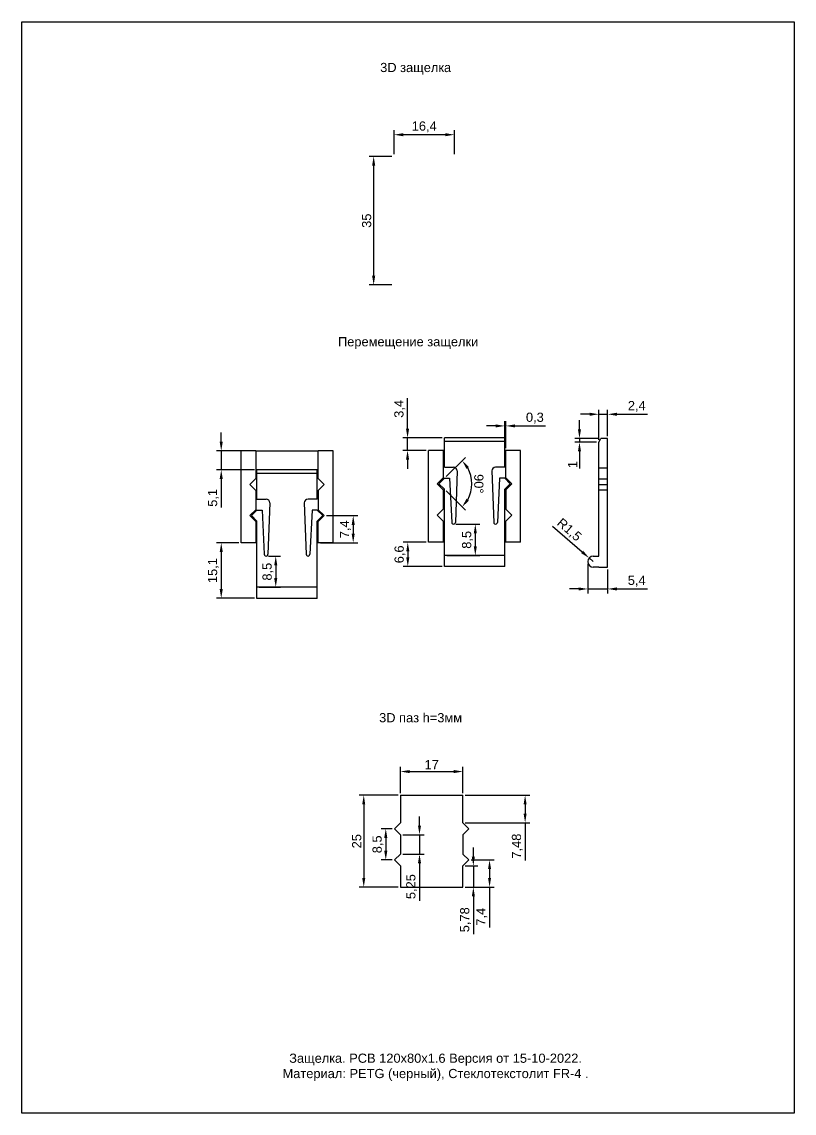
# Model space of a CAD drawing. Header units: millimetres. Extents: x 0 to 1250, y 0 to 297.
# Drawn here: x 520 to 730, y 0 to 297 of the extents above; entities that cross this region are included whole.
import ezdxf

# ---------------------------------------------------------------- set-up
doc = ezdxf.new("R2010")
doc.units = ezdxf.units.MM
doc.styles.get("Standard").update_dxf_attribs({"font": 'arial.ttf'})
doc.dimstyles.new('ISO-25', dxfattribs={"dimtxt": 2.5, "dimasz": 2.5, "dimexe": 1.25, "dimexo": 0.625, "dimtad": 1, "dimtxsty": 'Standard', "dimcen": 2.5, "dimadec": 0, "dimazin": 0, "dimtfac": 1, "dimtmove": 0, "dimatfit": 3, "dimfxl": 1, "dimarcsym": 0})

# ---------------------------------------------------------------- blocks, each defined once
blk = doc.blocks.new('*D92')
at = {"color": 0, "lineweight": -2, "transparency": 16777216}
for p, q in [((624.88, 186.28), (624.88, 194.57)), ((634.27, 183.78), (623.63, 183.78)), ((624.88, 180.38), (624.88, 183.78)), ((629.97, 180.38), (623.63, 180.38)), ((624.88, 177.88), (624.88, 175.38))]:
    blk.add_line(p, q, dxfattribs=at)
at = {"color": 0, "transparency": 16777216}
for points in [[(624.46, 186.28), (625.3, 186.28), (624.88, 183.78)], [(624.46, 177.88), (625.3, 177.88), (624.88, 180.38)]]:
    blk.add_solid(points, dxfattribs=at)
at = {"layer": 'Defpoints', "color": 0, "transparency": 16777216}
for p in [(624.88, 183.78), (634.9, 183.78), (630.6, 180.38)]:
    blk.add_point(p, dxfattribs=at)
at = {"color": 0, "transparency": 16777216, "insert": (622.75, 191.67), "char_height": 2.5, "attachment_point": 5, "rotation": 90}
blk.add_mtext('3,4', dxfattribs=at)
blk = doc.blocks.new('*D93')
at = {"color": 0, "lineweight": -2, "transparency": 16777216}
for p, q in [((629.97, 155.38), (623.69, 155.38)), ((624.94, 152.88), (624.94, 151.28)), ((634.27, 148.78), (623.69, 148.78))]:
    blk.add_line(p, q, dxfattribs=at)
at = {"color": 0, "transparency": 16777216}
for points in [[(624.53, 152.88), (625.36, 152.88), (624.94, 155.38)], [(624.53, 151.28), (625.36, 151.28), (624.94, 148.78)]]:
    blk.add_solid(points, dxfattribs=at)
at = {"layer": 'Defpoints', "color": 0, "transparency": 16777216}
for p in [(630.6, 155.38), (624.94, 148.78), (634.9, 148.78)]:
    blk.add_point(p, dxfattribs=at)
at = {"color": 0, "transparency": 16777216, "insert": (622.82, 152.08), "char_height": 2.5, "attachment_point": 5, "rotation": 90}
blk.add_mtext('6,6', dxfattribs=at)
blk = doc.blocks.new('*D94')
at = {"color": 0, "lineweight": -2, "transparency": 16777216}
for p, q in [((651.3, 181), (651.3, 188.28)), ((651.6, 181), (651.6, 188.28)), ((648.8, 187.03), (646.3, 187.03)), ((651.3, 187.03), (651.6, 187.03)), ((654.1, 187.03), (662.4, 187.03))]:
    blk.add_line(p, q, dxfattribs=at)
at = {"color": 0, "transparency": 16777216}
for points in [[(648.8, 187.45), (648.8, 186.61), (651.3, 187.03)], [(654.1, 187.45), (654.1, 186.61), (651.6, 187.03)]]:
    blk.add_solid(points, dxfattribs=at)
at = {"layer": 'Defpoints', "color": 0, "transparency": 16777216}
for p in [(651.6, 187.03), (651.3, 180.38), (651.6, 180.38)]:
    blk.add_point(p, dxfattribs=at)
at = {"color": 0, "transparency": 16777216, "insert": (659.5, 189.16), "char_height": 2.5, "attachment_point": 5}
blk.add_mtext('0,3', dxfattribs=at)
blk = doc.blocks.new('*D95')
at = {"color": 0, "lineweight": -2, "transparency": 16777216}
for p, q in [((635.34, 173.22), (640.6, 178.48)), ((635.34, 169.34), (640.6, 164.07))]:
    blk.add_line(p, q, dxfattribs=at)
blk.add_arc((633.4, 171.28), 8.94, 331.0741, 28.9309, dxfattribs=at)
at = {"color": 0, "transparency": 16777216}
for points in [[(640.89, 175.35), (641.56, 175.85), (639.72, 177.6)], [(641.56, 166.7), (640.89, 167.2), (639.72, 164.96)]]:
    blk.add_solid(points, dxfattribs=at)
at = {"layer": 'Defpoints', "color": 0, "transparency": 16777216}
for p in [(634.9, 172.78), (633.4, 171.28), (633.4, 171.28), (634.9, 169.78), (642.03, 168.96)]:
    blk.add_point(p, dxfattribs=at)
at = {"color": 0, "transparency": 16777216, "insert": (644.24, 171.28), "char_height": 2.5, "attachment_point": 5, "rotation": 270.0025}
blk.add_mtext('90°', dxfattribs=at)
blk = doc.blocks.new('*D96')
at = {"color": 0, "lineweight": -2, "transparency": 16777216}
for p, q in [((674.39, 190.2), (671.89, 190.2)), ((676.89, 183.23), (676.89, 191.45)), ((676.89, 190.2), (679.29, 190.2)), ((679.29, 184.23), (679.29, 191.45)), ((681.79, 190.2), (690.12, 190.2))]:
    blk.add_line(p, q, dxfattribs=at)
at = {"color": 0, "transparency": 16777216}
for points in [[(674.39, 190.62), (674.39, 189.78), (676.89, 190.2)], [(681.79, 190.62), (681.79, 189.78), (679.29, 190.2)]]:
    blk.add_solid(points, dxfattribs=at)
at = {"layer": 'Defpoints', "color": 0, "transparency": 16777216}
for p in [(679.29, 190.2), (676.89, 182.61), (679.29, 183.61)]:
    blk.add_point(p, dxfattribs=at)
at = {"color": 0, "transparency": 16777216, "insert": (687.21, 192.33), "char_height": 2.5, "attachment_point": 5}
blk.add_mtext('2,4', dxfattribs=at)
blk = doc.blocks.new('*D97')
at = {"color": 0, "lineweight": -2, "transparency": 16777216}
for p, q in [((673.89, 149.48), (673.89, 141.41)), ((679.29, 147.98), (679.29, 141.41)), ((671.39, 142.66), (668.89, 142.66)), ((673.89, 142.66), (679.29, 142.66)), ((681.79, 142.66), (690.08, 142.66))]:
    blk.add_line(p, q, dxfattribs=at)
at = {"color": 0, "transparency": 16777216}
for points in [[(671.39, 143.08), (671.39, 142.24), (673.89, 142.66)], [(681.79, 143.08), (681.79, 142.24), (679.29, 142.66)]]:
    blk.add_solid(points, dxfattribs=at)
at = {"layer": 'Defpoints', "color": 0, "transparency": 16777216}
for p in [(673.89, 150.11), (679.29, 148.61), (679.29, 142.66)]:
    blk.add_point(p, dxfattribs=at)
at = {"color": 0, "transparency": 16777216, "insert": (687.19, 144.78), "char_height": 2.5, "attachment_point": 5}
blk.add_mtext('5,4', dxfattribs=at)
blk = doc.blocks.new('*D98')
at = {"color": 0, "lineweight": -2, "transparency": 16777216}
for p, q in [((664.25, 159.72), (672.36, 152.72)), ((675.39, 150.11), (674.25, 151.09))]:
    blk.add_line(p, q, dxfattribs=at)
at = {"color": 0, "transparency": 16777216}
blk.add_solid([(672.63, 153.04), (672.09, 152.4), (674.25, 151.09)], dxfattribs=at)
at = {"layer": 'Defpoints', "color": 0, "transparency": 16777216}
for p in [(674.25, 151.09), (675.39, 150.11)]:
    blk.add_point(p, dxfattribs=at)
at = {"color": 0, "transparency": 16777216, "insert": (668.75, 158.65), "char_height": 2.5, "attachment_point": 5, "rotation": 319.2242}
blk.add_mtext('R1,5', dxfattribs=at)
blk = doc.blocks.new('*D99')
at = {"color": 0, "lineweight": -2, "transparency": 16777216}
for p, q in [((671.63, 186.11), (671.63, 188.61)), ((676.77, 183.61), (670.38, 183.61)), ((676.27, 182.61), (670.38, 182.61)), ((671.63, 183.61), (671.63, 182.61)), ((671.63, 180.11), (671.63, 175.44))]:
    blk.add_line(p, q, dxfattribs=at)
at = {"color": 0, "transparency": 16777216}
for points in [[(671.21, 186.11), (672.04, 186.11), (671.63, 183.61)], [(671.21, 180.11), (672.04, 180.11), (671.63, 182.61)]]:
    blk.add_solid(points, dxfattribs=at)
at = {"layer": 'Defpoints', "color": 0, "transparency": 16777216}
for p in [(671.63, 182.61), (676.89, 182.61), (677.39, 183.61)]:
    blk.add_point(p, dxfattribs=at)
at = {"color": 0, "transparency": 16777216, "insert": (669.75, 176.52), "char_height": 2.5, "attachment_point": 5, "rotation": 90}
blk.add_mtext('1', dxfattribs=at)
blk = doc.blocks.new('*D78')
at = {"color": 0, "lineweight": -2, "transparency": 16777216}
for p, q in [((574.22, 182.71), (574.22, 185.21)), ((582.98, 180.21), (572.97, 180.21)), ((574.22, 180.21), (574.22, 175.11)), ((583.28, 175.11), (572.97, 175.11)), ((574.22, 172.61), (574.22, 164.79))]:
    blk.add_line(p, q, dxfattribs=at)
at = {"color": 0, "transparency": 16777216}
for points in [[(573.8, 182.71), (574.63, 182.71), (574.22, 180.21)], [(573.8, 172.61), (574.63, 172.61), (574.22, 175.11)]]:
    blk.add_solid(points, dxfattribs=at)
at = {"layer": 'Defpoints', "color": 0, "transparency": 16777216}
for p in [(583.61, 180.21), (574.22, 175.11), (583.91, 175.11)]:
    blk.add_point(p, dxfattribs=at)
at = {"color": 0, "transparency": 16777216, "insert": (572.09, 167.45), "char_height": 2.5, "attachment_point": 5, "rotation": 90}
blk.add_mtext('5,1', dxfattribs=at)
blk = doc.blocks.new('*D79')
at = {"color": 0, "lineweight": -2, "transparency": 16777216}
for p, q in [((578.98, 155.21), (572.97, 155.21)), ((574.22, 152.71), (574.22, 142.61)), ((583.28, 140.11), (572.97, 140.11))]:
    blk.add_line(p, q, dxfattribs=at)
at = {"color": 0, "transparency": 16777216}
for points in [[(573.8, 152.71), (574.63, 152.71), (574.22, 155.21)], [(573.8, 142.61), (574.63, 142.61), (574.22, 140.11)]]:
    blk.add_solid(points, dxfattribs=at)
at = {"layer": 'Defpoints', "color": 0, "transparency": 16777216}
for p in [(579.61, 155.21), (574.22, 140.11), (583.91, 140.11)]:
    blk.add_point(p, dxfattribs=at)
at = {"color": 0, "transparency": 16777216, "insert": (572.09, 147.66), "char_height": 2.5, "attachment_point": 5, "rotation": 90}
blk.add_mtext('15,1', dxfattribs=at)
blk = doc.blocks.new('*D80')
at = {"color": 0, "lineweight": -2, "transparency": 16777216}
for p, q in [((602.86, 162.61), (611.35, 162.61)), ((610.1, 160.11), (610.1, 157.71)), ((601.23, 155.21), (611.35, 155.21))]:
    blk.add_line(p, q, dxfattribs=at)
at = {"color": 0, "transparency": 16777216}
for points in [[(609.69, 160.11), (610.52, 160.11), (610.1, 162.61)], [(609.69, 157.71), (610.52, 157.71), (610.1, 155.21)]]:
    blk.add_solid(points, dxfattribs=at)
at = {"layer": 'Defpoints', "color": 0, "transparency": 16777216}
for p in [(602.23, 162.61), (600.61, 155.21), (610.1, 155.21)]:
    blk.add_point(p, dxfattribs=at)
at = {"color": 0, "transparency": 16777216, "insert": (607.98, 158.91), "char_height": 2.5, "attachment_point": 5, "rotation": 90}
blk.add_mtext('7,4', dxfattribs=at)
blk = doc.blocks.new('*D81')
at = {"color": 0, "lineweight": -2, "transparency": 16777216}
for p, q in [((622.94, 87.13), (622.94, 94.22)), ((625.44, 92.97), (637.44, 92.97)), ((639.94, 87.13), (639.94, 94.22))]:
    blk.add_line(p, q, dxfattribs=at)
at = {"color": 0, "transparency": 16777216}
for points in [[(625.44, 93.38), (625.44, 92.55), (622.94, 92.97)], [(637.44, 93.38), (637.44, 92.55), (639.94, 92.97)]]:
    blk.add_solid(points, dxfattribs=at)
at = {"layer": 'Defpoints', "color": 0, "transparency": 16777216}
for p in [(639.94, 92.97), (622.94, 86.51), (639.94, 86.51)]:
    blk.add_point(p, dxfattribs=at)
at = {"color": 0, "transparency": 16777216, "insert": (631.44, 94.85), "char_height": 2.5, "attachment_point": 5}
blk.add_mtext('17', dxfattribs=at)
blk = doc.blocks.new('*D82')
at = {"color": 0, "lineweight": -2, "transparency": 16777216}
for p, q in [((620.69, 77.41), (617.71, 77.41)), ((618.96, 74.91), (618.96, 71.41)), ((620.69, 68.91), (617.71, 68.91))]:
    blk.add_line(p, q, dxfattribs=at)
at = {"color": 0, "transparency": 16777216}
for points in [[(618.54, 74.91), (619.38, 74.91), (618.96, 77.41)], [(618.54, 71.41), (619.38, 71.41), (618.96, 68.91)]]:
    blk.add_solid(points, dxfattribs=at)
at = {"layer": 'Defpoints', "color": 0, "transparency": 16777216}
for p in [(621.31, 77.41), (618.96, 68.91), (621.31, 68.91)]:
    blk.add_point(p, dxfattribs=at)
at = {"color": 0, "transparency": 16777216, "insert": (616.83, 73.16), "char_height": 2.5, "attachment_point": 5, "rotation": 90}
blk.add_mtext('8,5', dxfattribs=at)
blk = doc.blocks.new('*D83')
at = {"color": 0, "lineweight": -2, "transparency": 16777216}
for p, q in [((628.13, 78.28), (628.13, 80.78)), ((623.56, 75.78), (629.38, 75.78)), ((628.13, 75.78), (628.13, 70.53)), ((623.56, 70.53), (629.38, 70.53)), ((628.13, 68.03), (628.13, 57.77))]:
    blk.add_line(p, q, dxfattribs=at)
at = {"color": 0, "transparency": 16777216}
for points in [[(627.71, 78.28), (628.54, 78.28), (628.13, 75.78)], [(627.71, 68.03), (628.54, 68.03), (628.13, 70.53)]]:
    blk.add_solid(points, dxfattribs=at)
at = {"layer": 'Defpoints', "color": 0, "transparency": 16777216}
for p in [(622.94, 75.78), (622.94, 70.53), (628.13, 70.53)]:
    blk.add_point(p, dxfattribs=at)
at = {"color": 0, "transparency": 16777216, "insert": (626, 61.65), "char_height": 2.5, "attachment_point": 5, "rotation": 90}
blk.add_mtext('5,25', dxfattribs=at)
blk = doc.blocks.new('*D84')
at = {"color": 0, "lineweight": -2, "transparency": 16777216}
for p, q in [((642.77, 69.78), (642.77, 72.28)), ((640.56, 67.28), (644.02, 67.28)), ((642.77, 67.28), (642.77, 61.51)), ((640.56, 61.51), (644.02, 61.51)), ((642.77, 59.01), (642.77, 48.76))]:
    blk.add_line(p, q, dxfattribs=at)
at = {"color": 0, "transparency": 16777216}
for points in [[(642.35, 69.78), (643.19, 69.78), (642.77, 67.28)], [(642.35, 59.01), (643.19, 59.01), (642.77, 61.51)]]:
    blk.add_solid(points, dxfattribs=at)
at = {"layer": 'Defpoints', "color": 0, "transparency": 16777216}
for p in [(639.94, 67.28), (639.94, 61.51), (642.77, 61.51)]:
    blk.add_point(p, dxfattribs=at)
at = {"color": 0, "transparency": 16777216, "insert": (640.64, 52.63), "char_height": 2.5, "attachment_point": 5, "rotation": 90}
blk.add_mtext('5,78', dxfattribs=at)
blk = doc.blocks.new('*D85')
at = {"color": 0, "lineweight": -2, "transparency": 16777216}
for p, q in [((642.18, 68.91), (648.43, 68.91)), ((647.18, 66.41), (647.18, 64.01)), ((640.56, 61.51), (648.43, 61.51)), ((647.18, 61.51), (647.18, 50.57))]:
    blk.add_line(p, q, dxfattribs=at)
at = {"color": 0, "transparency": 16777216}
for points in [[(646.76, 66.41), (647.59, 66.41), (647.18, 68.91)], [(646.76, 64.01), (647.59, 64.01), (647.18, 61.51)]]:
    blk.add_solid(points, dxfattribs=at)
at = {"layer": 'Defpoints', "color": 0, "transparency": 16777216}
for p in [(641.56, 68.91), (639.94, 61.51), (647.18, 61.51)]:
    blk.add_point(p, dxfattribs=at)
at = {"color": 0, "transparency": 16777216, "insert": (645.05, 53.45), "char_height": 2.5, "attachment_point": 5, "rotation": 90}
blk.add_mtext('7,4', dxfattribs=at)
blk = doc.blocks.new('*D86')
at = {"color": 0, "lineweight": -2, "transparency": 16777216}
for p, q in [((640.56, 86.51), (658.1, 86.51)), ((656.85, 84.01), (656.85, 81.53)), ((640.56, 79.03), (658.1, 79.03)), ((656.85, 79.03), (656.85, 68.8))]:
    blk.add_line(p, q, dxfattribs=at)
at = {"color": 0, "transparency": 16777216}
for points in [[(656.43, 84.01), (657.26, 84.01), (656.85, 86.51)], [(656.43, 81.53), (657.26, 81.53), (656.85, 79.03)]]:
    blk.add_solid(points, dxfattribs=at)
at = {"layer": 'Defpoints', "color": 0, "transparency": 16777216}
for p in [(639.94, 86.51), (639.94, 79.03), (656.85, 79.03)]:
    blk.add_point(p, dxfattribs=at)
at = {"color": 0, "transparency": 16777216, "insert": (654.72, 72.67), "char_height": 2.5, "attachment_point": 5, "rotation": 90}
blk.add_mtext('7,48', dxfattribs=at)
blk = doc.blocks.new('*D87')
at = {"color": 0, "lineweight": -2, "transparency": 16777216}
for p, q in [((622.31, 86.51), (611.72, 86.51)), ((612.97, 84.01), (612.97, 64.01)), ((622.31, 61.51), (611.72, 61.51))]:
    blk.add_line(p, q, dxfattribs=at)
at = {"color": 0, "transparency": 16777216}
for points in [[(612.55, 84.01), (613.38, 84.01), (612.97, 86.51)], [(612.55, 64.01), (613.38, 64.01), (612.97, 61.51)]]:
    blk.add_solid(points, dxfattribs=at)
at = {"layer": 'Defpoints', "color": 0, "transparency": 16777216}
for p in [(622.94, 86.51), (612.97, 61.51), (622.94, 61.51)]:
    blk.add_point(p, dxfattribs=at)
at = {"color": 0, "transparency": 16777216, "insert": (611.06, 74.01), "char_height": 2.5, "attachment_point": 5, "rotation": 90}
blk.add_mtext('25', dxfattribs=at)
blk = doc.blocks.new('*D88')
at = {"color": 0, "lineweight": -2, "transparency": 16777216}
for p, q in [((587.03, 151.61), (590.29, 151.61)), ((589.04, 149.11), (589.04, 145.61)), ((584.53, 143.11), (590.29, 143.11))]:
    blk.add_line(p, q, dxfattribs=at)
at = {"color": 0, "transparency": 16777216}
for points in [[(588.62, 149.11), (589.45, 149.11), (589.04, 151.61)], [(588.62, 145.61), (589.45, 145.61), (589.04, 143.11)]]:
    blk.add_solid(points, dxfattribs=at)
at = {"layer": 'Defpoints', "color": 0, "transparency": 16777216}
for p in [(586.41, 151.61), (583.91, 143.11), (589.04, 143.11)]:
    blk.add_point(p, dxfattribs=at)
at = {"color": 0, "transparency": 16777216, "insert": (586.91, 147.36), "char_height": 2.5, "attachment_point": 5, "rotation": 90}
blk.add_mtext('8,5', dxfattribs=at)
blk = doc.blocks.new('*D89')
at = {"color": 0, "lineweight": -2, "transparency": 16777216}
for p, q in [((638.02, 160.28), (644.55, 160.28)), ((643.3, 157.78), (643.3, 154.28)), ((635.52, 151.78), (644.55, 151.78))]:
    blk.add_line(p, q, dxfattribs=at)
at = {"color": 0, "transparency": 16777216}
for points in [[(642.88, 157.78), (643.72, 157.78), (643.3, 160.28)], [(642.88, 154.28), (643.72, 154.28), (643.3, 151.78)]]:
    blk.add_solid(points, dxfattribs=at)
at = {"layer": 'Defpoints', "color": 0, "transparency": 16777216}
for p in [(637.4, 160.28), (634.9, 151.78), (643.3, 151.78)]:
    blk.add_point(p, dxfattribs=at)
at = {"color": 0, "transparency": 16777216, "insert": (641.17, 156.03), "char_height": 2.5, "attachment_point": 5, "rotation": 90}
blk.add_mtext('8,5', dxfattribs=at)
blk = doc.blocks.new('*D90')
at = {"color": 0, "lineweight": -2, "transparency": 16777216}
for p, q in [((621.21, 261), (621.21, 267.53)), ((637.61, 261), (637.61, 267.53)), ((635.11, 266.28), (623.71, 266.28))]:
    blk.add_line(p, q, dxfattribs=at)
at = {"color": 0, "transparency": 16777216}
for points in [[(623.71, 266.7), (623.71, 265.86), (621.21, 266.28)], [(635.11, 266.7), (635.11, 265.86), (637.61, 266.28)]]:
    blk.add_solid(points, dxfattribs=at)
at = {"layer": 'Defpoints', "color": 0, "transparency": 16777216}
for p in [(621.21, 266.28), (621.21, 260.38), (637.61, 260.38)]:
    blk.add_point(p, dxfattribs=at)
at = {"color": 0, "transparency": 16777216, "insert": (629.41, 268.41), "char_height": 2.5, "attachment_point": 5}
blk.add_mtext('16,4', dxfattribs=at)
blk = doc.blocks.new('*D91')
at = {"color": 0, "lineweight": -2, "transparency": 16777216}
for p, q in [((620.59, 260.38), (614.41, 260.38)), ((615.66, 257.88), (615.66, 227.88)), ((620.59, 225.38), (614.41, 225.38))]:
    blk.add_line(p, q, dxfattribs=at)
at = {"color": 0, "transparency": 16777216}
for points in [[(615.24, 257.88), (616.08, 257.88), (615.66, 260.38)], [(615.24, 227.88), (616.08, 227.88), (615.66, 225.38)]]:
    blk.add_solid(points, dxfattribs=at)
at = {"layer": 'Defpoints', "color": 0, "transparency": 16777216}
for p in [(621.21, 260.38), (615.66, 225.38), (621.21, 225.38)]:
    blk.add_point(p, dxfattribs=at)
at = {"color": 0, "transparency": 16777216, "insert": (613.76, 242.88), "char_height": 2.5, "attachment_point": 5, "rotation": 90}
blk.add_mtext('35', dxfattribs=at)

msp = doc.modelspace()

# ---------------------------------------------------------------- linework, layer by layer
for p, q in [((634.897, 175.778), (634.897, 183.778)), ((651.297, 183.778), (634.897, 183.778)), ((651.297, 182.778), (634.897, 182.778)), ((651.297, 175.778), (651.297, 183.778)), ((676.89, 182.607), (677.39, 183.607)), ((676.89, 151.607), (676.89, 182.607)), ((679.29, 183.607), (677.39, 183.607)), ((679.29, 148.607), (679.29, 183.607)), ((579.61, 155.207), (579.61, 180.207)), ((583.61, 180.207), (579.61, 180.207)), ((583.61, 180.207), (583.61, 172.732)), ((583.61, 180.207), (600.61, 180.207)), ((604.61, 180.207), (600.61, 180.207)), ((600.61, 172.732), (600.61, 180.207)), ((630.597, 155.378), (630.597, 180.378)), ((634.597, 180.378), (630.597, 180.378)), ((634.597, 180.378), (634.597, 172.902)), ((634.897, 180.378), (634.597, 180.378)), ((651.597, 180.378), (651.297, 180.378)), ((655.597, 180.378), (651.597, 180.378)), ((651.597, 172.902), (651.597, 180.378)), ((634.897, 175.778), (637.397, 175.778)), ((651.297, 175.778), (648.797, 175.778)), ((676.89, 175.607), (679.29, 175.607)), ((583.61, 172.732), (581.986, 171.107)), ((583.91, 167.107), (583.91, 175.107)), ((600.31, 175.107), (583.91, 175.107)), ((600.31, 174.107), (583.91, 174.107)), ((600.31, 167.107), (600.31, 175.107)), ((602.234, 171.107), (600.61, 172.732)), ((634.597, 172.902), (632.973, 171.278)), ((633.397, 171.278), (634.897, 172.778)), ((634.897, 172.778), (636.297, 172.778)), ((636.297, 172.778), (636.897, 160.778)), ((638.397, 174.777), (637.897, 160.778)), ((647.797, 174.777), (648.297, 160.778)), ((649.897, 172.778), (649.297, 160.778)), ((651.297, 172.778), (649.897, 172.778)), ((652.797, 171.278), (651.297, 172.778)), ((653.221, 171.278), (651.597, 172.902)), ((676.89, 172.607), (679.29, 172.607)), ((581.986, 171.107), (583.61, 169.483)), ((583.61, 169.483), (583.61, 164.232)), ((602.234, 171.107), (600.61, 169.483)), ((600.61, 169.483), (600.61, 164.232)), ((632.973, 171.278), (634.597, 169.653)), ((634.897, 169.778), (633.397, 171.278)), ((634.597, 169.653), (634.597, 164.402)), ((634.897, 148.778), (634.897, 169.778)), ((651.297, 169.778), (652.797, 171.278)), ((651.297, 148.778), (651.297, 169.778)), ((653.221, 171.278), (651.597, 169.653)), ((651.597, 169.653), (651.597, 164.402)), ((676.89, 171.107), (679.29, 171.107)), ((676.89, 169.607), (679.29, 169.607)), ((583.91, 167.107), (586.41, 167.107)), ((600.31, 167.107), (597.81, 167.107)), ((583.61, 164.232), (581.986, 162.607)), ((582.41, 162.607), (583.91, 164.107)), ((583.91, 164.107), (585.31, 164.107)), ((585.31, 164.107), (585.91, 152.107)), ((587.41, 166.106), (586.91, 152.107)), ((596.81, 166.106), (597.31, 152.107)), ((598.91, 164.107), (598.31, 152.107)), ((600.31, 164.107), (598.91, 164.107)), ((601.81, 162.607), (600.31, 164.107)), ((600.61, 164.232), (602.234, 162.607)), ((634.597, 164.402), (632.973, 162.778)), ((651.597, 164.402), (653.221, 162.778)), ((581.986, 162.607), (583.61, 160.983)), ((583.91, 161.107), (582.41, 162.607)), ((583.61, 160.983), (583.61, 155.207)), ((583.91, 140.107), (583.91, 161.107)), ((600.31, 161.107), (601.81, 162.607)), ((600.31, 140.107), (600.31, 161.107)), ((600.61, 160.983), (602.234, 162.607)), ((600.61, 155.207), (600.61, 160.983)), ((632.973, 162.778), (634.597, 161.153)), ((634.597, 161.153), (634.597, 155.378)), ((651.597, 161.153), (653.221, 162.778)), ((651.597, 155.378), (651.597, 161.153)), ((583.61, 155.207), (579.61, 155.207)), ((583.91, 155.207), (583.61, 155.207)), ((600.61, 155.207), (600.31, 155.207)), ((604.61, 155.207), (600.61, 155.207)), ((634.597, 155.378), (630.597, 155.378)), ((634.897, 155.378), (634.597, 155.378)), ((651.597, 155.378), (651.297, 155.378)), ((655.597, 155.378), (651.597, 155.378)), ((651.297, 151.778), (634.897, 151.778)), ((675.39, 151.607), (676.89, 151.607)), ((651.297, 148.778), (634.897, 148.778)), ((676.89, 148.607), (675.39, 148.607)), ((676.89, 148.607), (679.29, 148.607)), ((600.31, 143.107), (583.91, 143.107)), ((600.31, 140.107), (583.91, 140.107)), ((622.935, 86.505), (622.935, 79.029)), ((622.935, 86.505), (639.935, 86.505)), ((639.935, 79.029), (639.935, 86.505)), ((622.935, 79.029), (621.311, 77.405)), ((621.311, 77.405), (622.935, 75.781)), ((641.56, 77.405), (639.935, 79.029)), ((641.56, 77.405), (639.935, 75.781)), ((622.935, 75.781), (622.935, 70.529)), ((639.935, 75.781), (639.935, 70.529)), ((622.935, 70.529), (621.311, 68.905)), ((621.311, 68.905), (622.935, 67.281)), ((639.935, 70.529), (641.56, 68.905)), ((639.935, 67.281), (641.56, 68.905)), ((622.935, 67.281), (622.935, 61.505)), ((639.935, 61.505), (639.935, 67.281)), ((622.935, 61.505), (639.935, 61.505))]:
    msp.add_line(p, q)
at = {"linetype": 'Continuous'}
for p, q in [((604.61, 155.207), (604.61, 180.207)), ((655.597, 155.378), (655.597, 180.378))]:
    msp.add_line(p, q, dxfattribs=at)
for centre, radius, start, end in [((637.397, 174.778), 1, 359.94459, 90), ((648.797, 174.778), 1, 90, 180.05541), ((586.41, 166.107), 1, 359.94459, 90), ((597.81, 166.107), 1, 90, 180.05541), ((637.397, 160.778), 0.5, 179.99809, 0), ((648.797, 160.778), 0.5, 180, 0.00191), ((586.41, 152.107), 0.5, 179.99809, 0), ((597.81, 152.107), 0.5, 180, 0.00191), ((675.39, 150.107), 1.5, 90, 270)]:
    msp.add_arc(centre, radius, start, end)
at = {"layer": 'Defpoints', "linetype": 'Continuous'}
msp.add_lwpolyline([(520, 297), (730, 297), (730, 0), (520, 0)], close=True, dxfattribs=at)

# ---------------------------------------------------------------- texts
at = {"char_height": 2.5, "attachment_point": 1}
for s, width, insert in [('3D защелка', 21.95162, (617.433, 285.828)), ('Перемещение защелки', 46.55368, (605.959, 211.193)), ('3D паз h=3мм', 31.32896, (617.146, 108.872))]:
    msp.add_mtext_dynamic_manual_height_columns(s, width=width, gutter_width=12.5, heights=[0], dxfattribs=dict(at, insert=insert))
at = {"linetype": 'Continuous', "insert": (632.5, 12.5), "char_height": 2.5, "attachment_point": 5}
msp.add_mtext_dynamic_manual_height_columns('Защелка. PCB 120x80x1.6 Версия от 15-10-2022.\\PМатериал: PETG (черный), Стеклотекстолит FR-4 .', width=185, gutter_width=5, heights=[0], dxfattribs=at)

# ---------------------------------------------------------------- dimensions: what is measured, and where the dimension line sits
for base, p1, p2, picture, middle in [((621.21, 266.28), (637.61, 260.376), (621.21, 260.376), '*D90', (629.41, 268.408)), ((679.29, 190.2), (676.89, 182.607), (679.29, 183.607), '*D96', (687.207, 192.328)), ((651.597, 187.028), (651.297, 180.378), (651.597, 180.378), '*D94', (659.498, 189.156)), ((679.29, 142.659), (673.89, 150.107), (679.29, 148.607), '*D97', (687.186, 144.781)), ((639.935, 92.968), (622.935, 86.505), (639.935, 86.505), '*D81', (631.435, 94.848))]:
    dim = msp.add_linear_dim(base=base, p1=p1, p2=p2, dimstyle='ISO-25')
    dim.commit()
    dim.dimension.update_dxf_attribs({"geometry": picture, "text_midpoint": middle})
for base, p1, p2, picture, middle in [((615.66, 225.376), (621.21, 260.376), (621.21, 225.376), '*D91', (613.758, 242.876)), ((624.88, 183.778), (630.597, 180.378), (634.897, 183.778), '*D92', (622.752, 191.672)), ((671.626, 182.607), (677.39, 183.607), (676.89, 182.607), '*D99', (669.746, 176.522)), ((574.218, 175.107), (583.61, 180.207), (583.91, 175.107), '*D78', (572.09, 167.448)), ((610.103, 155.207), (602.234, 162.607), (600.61, 155.207), '*D80', (607.981, 158.907)), ((643.299, 151.778), (637.397, 160.278), (634.897, 151.778), '*D89', (641.172, 156.028)), ((574.217, 140.107), (579.61, 155.207), (583.91, 140.107), '*D79', (572.09, 147.657)), ((624.945, 148.778), (630.597, 155.378), (634.897, 148.778), '*D93', (622.817, 152.078)), ((589.038, 143.107), (586.41, 151.607), (583.91, 143.107), '*D88', (586.91, 147.357)), ((612.966, 61.505), (622.935, 86.505), (622.935, 61.505), '*D87', (611.064, 74.005)), ((656.847, 79.029), (639.935, 86.505), (639.935, 79.029), '*D86', (654.72, 72.665)), ((628.127, 70.529), (622.935, 75.781), (622.935, 70.529), '*D83', (626, 61.648)), ((618.961, 68.905), (621.311, 77.405), (621.311, 68.905), '*D82', (616.833, 73.155)), ((642.771, 61.505), (639.935, 67.281), (639.935, 61.505), '*D84', (640.644, 52.631))]:
    dim = msp.add_linear_dim(base=base, p1=p1, p2=p2, angle=90, dimstyle='ISO-25')
    dim.commit()
    dim.dimension.update_dxf_attribs({"geometry": picture, "text_midpoint": middle})
dim = msp.add_angular_dim_2l(base=(642.035, 168.964), line1=((634.897, 169.778), (633.397, 171.278)), line2=((633.397, 171.278), (634.897, 172.778)), dimstyle='ISO-25')
dim.commit()
dim.dimension.update_dxf_attribs({"geometry": '*D95', "text_midpoint": (644.241, 171.278)})
dim = msp.add_radius_dim(center=(675.39, 150.107), mpoint=(674.254, 151.087), dimstyle='ISO-25')
dim.commit()
dim.dimension.update_dxf_attribs({"geometry": '*D98', "text_midpoint": (668.748, 158.645)})
dim = msp.add_linear_dim(base=(647.177, 61.505), p1=(641.56, 68.905), p2=(639.935, 61.505), angle=90, dimstyle='ISO-25')
dim.commit()
dim.dimension.update_dxf_attribs({"geometry": '*D85', "text_midpoint": (647.177, 53.453), "dimtype": 160})

doc.saveas('drawing.dxf')
